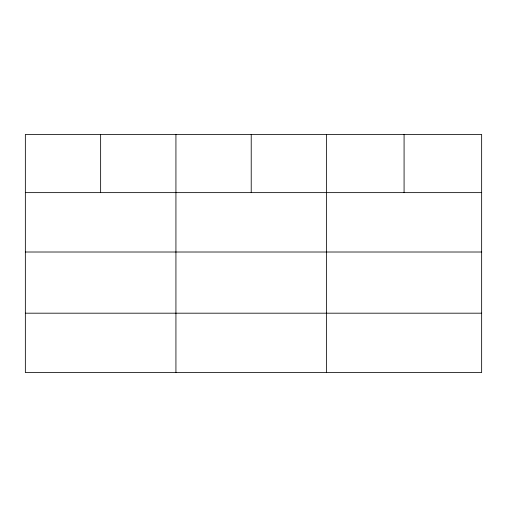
<?xml version="1.0" encoding="UTF-8"?>
<svg xmlns="http://www.w3.org/2000/svg" width="507" height="507" viewBox="0 0 507 507"><rect width="100%" height="100%" fill="white"/><g stroke="black" fill="none" stroke-linecap="round" stroke-linejoin="round"><path stroke-width="0.76" d="M481.65 252.011L481.65 134.431L25.35 134.431L25.35 372.569L481.65 372.569L481.65 252.011L25.35 252.011M25.35 192.635L481.65 192.635M25.35 313.187L481.65 313.187M404.079 134.431L404.079 192.635M326.508 134.431L326.508 372.569M251.219 134.431L251.219 192.635M175.929 134.431L175.929 372.569M100.64 134.431L100.64 192.635"/></g></svg>
